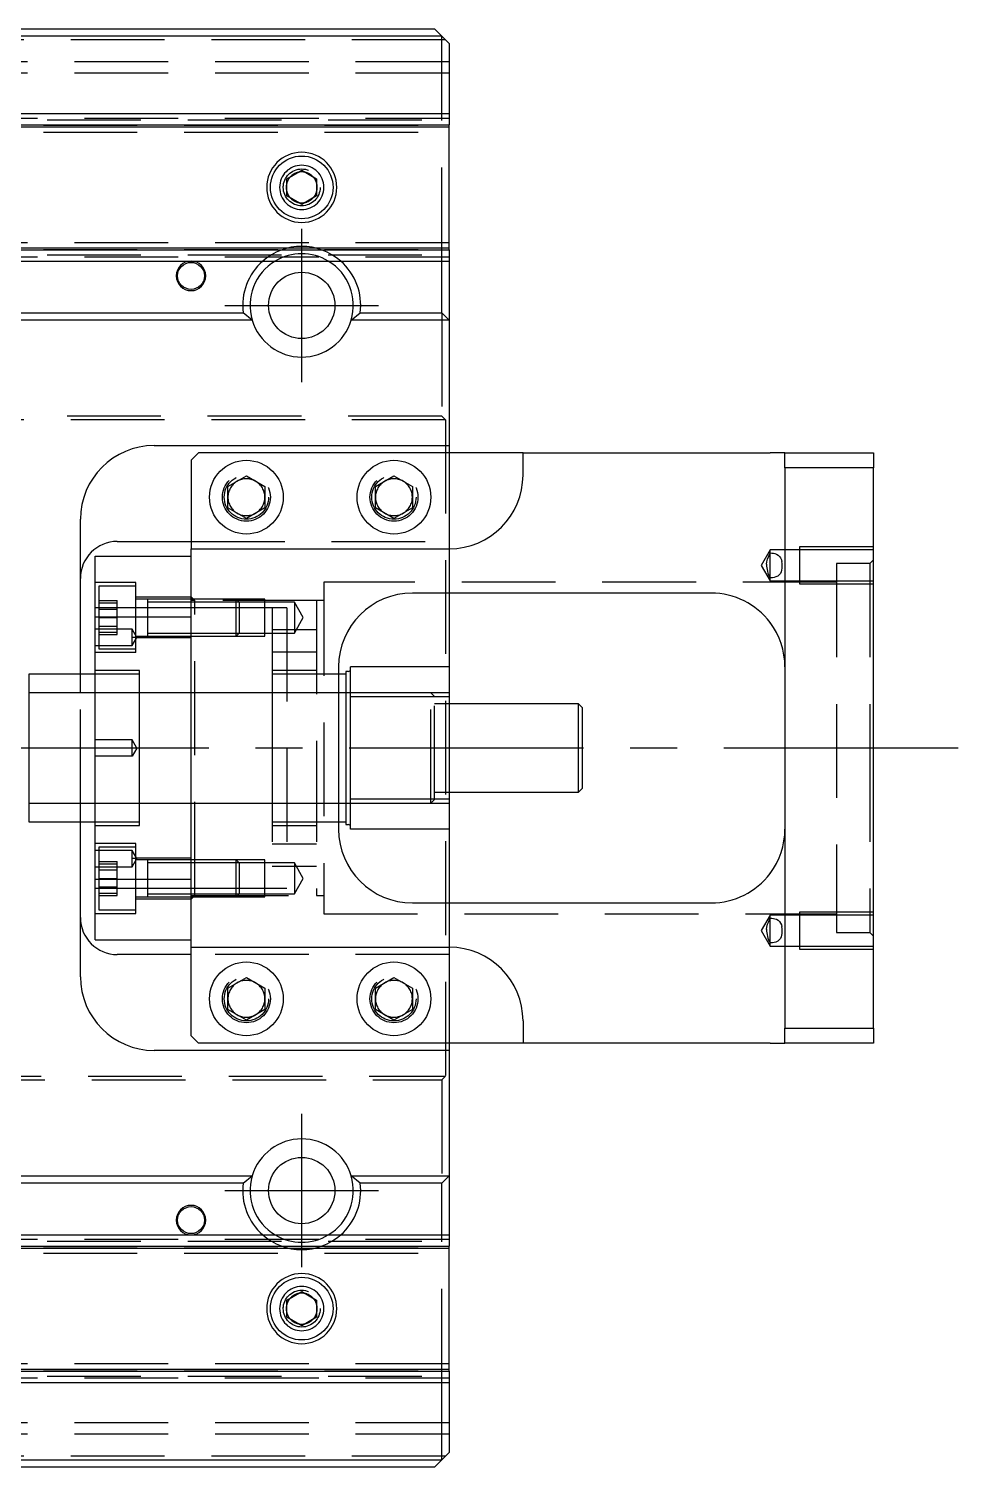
# Model space of a CAD drawing. Extents: x -11 to 920, y -369 to 120.
# Drawn here: x 583 to 709, y -97.5 to 97.5 of the extents above; entities that cross this region are included whole.
import ezdxf

# ---------------------------------------------------------------- set-up
doc = ezdxf.new("R2010")
doc.units = 0
doc.linetypes.add('CENTER', pattern=[50.8, 31.75, -6.35, 6.35, -6.35])
doc.linetypes.add('DASHED', pattern=[19.05, 12.7, -6.35])
doc.layers.get('0').update_dxf_attribs({"linetype": 'CONTINUOUS'})
doc.layers.add('CENTER', color=1, linetype='CENTER')

msp = doc.modelspace()

# ---------------------------------------------------------------- linework, layer by layer
at = {"color": 7, "linetype": 'CONTINUOUS'}
for p, q in [((395, 97.5), (638, 97.5)), ((639, 96.5), (638, 97.5)), ((639, 96.5), (395, 96.5)), ((640, 95.5), (639, 96.5)), ((639, 86), (639, 96.5)), ((640, 95.5), (640, 86)), ((395, 86), (640, 86)), ((640, 86), (640, 84.48)), ((402.27, 84.48), (640, 84.48)), ((402.95, 84.2), (640, 84.2)), ((640, 84.2), (640, 84.48)), ((640, 67.8), (640, 84.2)), ((618, 77.15), (620, 78.31)), ((620, 78.31), (622, 77.15)), ((618, 74.85), (618, 77.15)), ((622, 77.15), (622, 74.85)), ((620, 73.69), (618, 74.85)), ((622, 74.85), (620, 73.69)), ((395, 67.8), (640, 67.8)), ((395, 67.52), (640, 67.52)), ((640, 67.52), (640, 67.8)), ((640, 67.52), (640, 66)), ((395, 66), (640, 66)), ((639, 59), (639, 66)), ((640, 66), (640, 58)), ((507.94, 59), (612.06, 59)), ((613.29, 58), (612.06, 59)), ((626.71, 58), (627.94, 59)), ((627.94, 59), (639, 59)), ((639, 59), (640, 58)), ((613.29, 58), (506.71, 58)), ((640, 58), (626.71, 58)), ((640, 58), (640, 41)), ((600, 41), (640, 41)), ((640, 41), (640, 40)), ((606, 40), (605, 39)), ((605, 39), (605, 27)), ((650, 40), (606, 40)), ((650, 40), (683.5, 40)), ((650, 37), (650, 40)), ((685.5, 40), (683.5, 40)), ((685.5, 38), (685.5, 40)), ((685.5, 40), (697.5, 40)), ((697.5, 40), (697.5, 38)), ((685.5, 38), (685.5, -38)), ((697.5, 38), (685.5, 38)), ((697.5, -38), (697.5, 38)), ((610, 35.44), (612.5, 36.89)), ((610, 32.56), (610, 35.44)), ((612.5, 36.89), (615, 35.44)), ((615, 35.44), (615, 32.56)), ((630, 35.44), (632.5, 36.89)), ((630, 32.56), (630, 35.44)), ((632.5, 36.89), (635, 35.44)), ((635, 35.44), (635, 32.56)), ((612.5, 31.11), (610, 32.56)), ((615, 32.56), (612.5, 31.11)), ((632.5, 31.11), (630, 32.56)), ((635, 32.56), (632.5, 31.11)), ((590, 10), (590, 31)), ((595, 28), (605, 28)), ((592, 26), (605, 26)), ((592, 17.78), (592, 26)), ((605, 27), (640, 27)), ((605, 17.78), (605, 27)), ((683.06, 25.23), (683.16, 25.61)), ((683.16, 25.61), (683.3, 25.99)), ((683.3, 25.99), (683.5, 26.44)), ((683.5, 26.44), (683.72, 26.43)), ((683.5, 23.06), (683.5, 26.44)), ((683.72, 26.43), (683.94, 26.4)), ((683.94, 26.4), (684.15, 26.35)), ((684.15, 26.35), (684.35, 26.28)), ((684.35, 26.28), (684.58, 26.14)), ((684.58, 26.14), (684.77, 25.97)), ((684.77, 25.97), (684.91, 25.77)), ((684.91, 25.77), (685.02, 25.53)), ((685.02, 25.53), (685.08, 25.3)), ((683.02, 24.91), (683.06, 25.23)), ((684.72, 23.48), (684.52, 23.31)), ((684.88, 23.67), (684.72, 23.48)), ((684.99, 23.9), (684.88, 23.67)), ((685.06, 24.11), (684.99, 23.9)), ((683.58, 23.06), (683.5, 23.06)), ((683.82, 23.08), (683.58, 23.06)), ((684.04, 23.12), (683.82, 23.08)), ((684.29, 23.2), (684.04, 23.12)), ((684.52, 23.31), (684.29, 23.2)), ((675.5, 21), (635, 21)), ((640, 21), (640, 11)), ((592, -17.78), (592, 17.78)), ((592, 17.78), (605, 17.78)), ((605, -17.78), (605, 17.78)), ((605, -17.78), (605, 17.78)), ((592, 10), (583, 10)), ((583, 10), (583, -10)), ((625, 11), (625, -11)), ((626, 10), (625, 10)), ((626.31, 10.38), (626, 10.38)), ((626, 10.38), (626, 0)), ((626.63, 6.93), (626.63, 11)), ((640, 11), (626.63, 11)), ((640, 11), (640, 6.93)), ((626.63, -6.93), (626.63, 6.93)), ((640, 6.93), (626.63, 6.93)), ((640, 6.93), (640, -6.93)), ((657.5, 6), (640, 6)), ((658, 5.5), (657.5, 6)), ((657.5, -6), (657.5, 6)), ((658, 5.5), (658, -5.5)), ((626, 0), (626, -10.37)), ((657.5, -6), (658, -5.5)), ((626.63, -11), (626.63, -6.93)), ((640, -6.93), (626.63, -6.93)), ((640, -6), (657.5, -6)), ((640, -6.93), (640, -11)), ((583, -10), (592, -10)), ((590, -31), (590, -10)), ((625, -10), (626, -10)), ((626, -10.37), (626.31, -10.37)), ((640, -11), (626.63, -11)), ((640, -11), (640, -21)), ((592, -17.78), (605, -17.78)), ((592, -26), (592, -17.78)), ((605, -27), (605, -17.78)), ((635, -21), (675.5, -21)), ((683.3, -23.51), (683.5, -23.06)), ((683.5, -23.06), (683.72, -23.07)), ((683.5, -26.44), (683.5, -23.06)), ((683.72, -23.07), (683.94, -23.1)), ((683.94, -23.1), (684.15, -23.15)), ((684.15, -23.15), (684.35, -23.22)), ((684.35, -23.22), (684.58, -23.35)), ((684.58, -23.35), (684.77, -23.53)), ((683.02, -24.59), (683.06, -24.27)), ((683.06, -24.27), (683.16, -23.89)), ((683.16, -23.89), (683.3, -23.51)), ((684.77, -23.53), (684.91, -23.73)), ((684.91, -23.73), (685.02, -23.96)), ((685.02, -23.96), (685.08, -24.2)), ((592, -26), (605, -26)), ((605, -39), (605, -27)), ((605, -27), (640, -27)), ((683.58, -26.43), (683.5, -26.44)), ((683.82, -26.42), (683.58, -26.43)), ((684.04, -26.38), (683.82, -26.42)), ((684.29, -26.3), (684.04, -26.38)), ((684.52, -26.18), (684.29, -26.3)), ((684.72, -26.02), (684.52, -26.18)), ((684.88, -25.83), (684.72, -26.02)), ((684.99, -25.6), (684.88, -25.83)), ((685.06, -25.39), (684.99, -25.6)), ((605, -28), (595, -28)), ((610, -32.56), (612.5, -31.11)), ((612.5, -31.11), (615, -32.56)), ((630, -32.56), (632.5, -31.11)), ((632.5, -31.11), (635, -32.56)), ((610, -35.44), (610, -32.56)), ((615, -32.56), (615, -35.44)), ((630, -35.44), (630, -32.56)), ((635, -32.56), (635, -35.44)), ((612.5, -36.89), (610, -35.44)), ((615, -35.44), (612.5, -36.89)), ((632.5, -36.89), (630, -35.44)), ((635, -35.44), (632.5, -36.89)), ((650, -37), (650, -40)), ((605, -39), (606, -40)), ((685.5, -40), (685.5, -38)), ((685.5, -38), (697.5, -38)), ((697.5, -38), (697.5, -40)), ((650, -40), (606, -40)), ((640, -40), (640, -41)), ((683.5, -40), (650, -40)), ((683.5, -40), (685.5, -40)), ((697.5, -40), (685.5, -40)), ((640, -41), (600, -41)), ((640, -41), (640, -58)), ((506.71, -58), (613.29, -58)), ((612.06, -59), (613.29, -58)), ((626.71, -58), (640, -58)), ((627.94, -59), (626.71, -58)), ((640, -58), (639, -59)), ((640, -58), (640, -66)), ((612.06, -59), (507.94, -59)), ((639, -59), (627.94, -59)), ((639, -66), (639, -59)), ((395, -66), (640, -66)), ((640, -66), (640, -67.52)), ((395, -67.52), (640, -67.52)), ((395, -67.8), (640, -67.8)), ((640, -67.8), (640, -67.52)), ((640, -84.2), (640, -67.8)), ((618, -74.85), (620, -73.69)), ((620, -73.69), (622, -74.85)), ((618, -77.15), (618, -74.85)), ((622, -74.85), (622, -77.15)), ((620, -78.31), (618, -77.15)), ((622, -77.15), (620, -78.31)), ((402.27, -84.48), (640, -84.48)), ((402.95, -84.2), (640, -84.2)), ((640, -84.48), (640, -84.2)), ((640, -84.48), (640, -86)), ((395, -86), (640, -86)), ((639, -96.5), (639, -86)), ((640, -86), (640, -95.5)), ((639, -96.5), (640, -95.5)), ((395, -96.5), (639, -96.5)), ((638, -97.5), (395, -97.5)), ((638, -97.5), (639, -96.5))]:
    msp.add_line(p, q, dxfattribs=at)
at = {"color": 3, "linetype": 'DASHED'}
for p, q in [((639.5, 96), (384.8, 96)), ((640, 93), (0, 93)), ((640, 91.5), (0, 91.5)), ((639, 66), (639, 86)), ((0, 85.4), (640, 85.4)), ((394.5, 84.42), (640, 84.42)), ((395, 85.15), (640, 85.15)), ((394.5, 83.5), (640, 83.5)), ((617.5, 76), (617.53, 76.37)), ((640, 68.5), (394.5, 68.5)), ((0, 66.6), (640, 66.6)), ((394.5, 67.58), (640, 67.58)), ((395, 66.85), (640, 66.85)), ((639, 59), (639, 45)), ((639, 45), (1, 45)), ((639.5, 44.5), (639, 45)), ((639.5, 44.5), (0.5, 44.5)), ((639.5, 44.5), (639.5, -44.5)), ((640, 40), (640, 28)), ((609.5, 34), (609.52, 34.35)), ((629.5, 34), (629.52, 34.35)), ((605, 28), (640, 28)), ((640, 28), (640, 27)), ((605, 17.78), (605, 26)), ((640, 27), (640, 21)), ((683.5, 26.85), (682.29, 24.75)), ((687.5, 26.85), (683.5, 26.85)), ((683.5, 26.44), (683.5, 26.85)), ((697.5, 27.25), (687.5, 27.25)), ((687.5, 27.25), (687.5, 22.25)), ((697.5, 26.85), (687.5, 26.85)), ((697.5, 25.5), (697, 25)), ((682.29, 24.75), (683.5, 22.65)), ((697, 25), (692.5, 25)), ((692.5, 25), (692.5, -25)), ((697, 25), (697, 0)), ((597.5, 22.43), (592, 22.43)), ((597.5, 21.93), (592.5, 21.93)), ((592.5, 21.93), (592.5, 17.68)), ((597.5, 12.93), (597.5, 22.43)), ((692.5, 22.5), (623, 22.5)), ((623, 22.5), (623, -22.5)), ((683.5, 22.65), (683.5, 23.06)), ((683.5, 22.65), (687.5, 22.65)), ((687.5, 22.65), (697.5, 22.65)), ((687.5, 22.25), (697.5, 22.25)), ((592.5, 19.99), (595, 19.99)), ((592.5, 19.68), (595, 19.68)), ((595, 18.83), (595, 19.99)), ((605, 20.43), (597.5, 20.43)), ((599.1, 20.18), (597.5, 20.18)), ((599.1, 20.18), (599.09, 20.18)), ((599.1, 20.18), (599.1, 20.18)), ((605, 20.18), (599.1, 20.18)), ((599.1, 20.18), (599.1, 17.83)), ((605, 19.78), (599.1, 19.78)), ((605.5, 20), (605, 20.5)), ((611.1, 20.18), (605, 20.18)), ((611.1, 20.18), (605, 20.18)), ((605.5, 20), (605, 20)), ((611.5, 19.78), (605, 19.78)), ((622, 20), (605.5, 20)), ((605.5, -20), (605.5, 20)), ((611.5, 19.78), (611.1, 20.18)), ((615, 20.18), (611.1, 20.18)), ((611.1, 17.68), (611.1, 20.18)), ((615, 19.78), (611.5, 19.78)), ((611.5, 19.78), (611.5, 17.68)), ((615, 15.18), (615, 20.18)), ((619, 19.78), (615, 19.78)), ((620.21, 17.68), (619, 19.78)), ((619, 19.78), (619, 17.68)), ((623, 20), (622, 20)), ((622, 20), (622, 0)), ((592.5, 19), (592, 19)), ((597.5, 19), (592.5, 19)), ((592.5, 18.83), (595, 18.83)), ((592.5, 17.68), (595, 17.68)), ((592.5, 17.68), (592.5, 13.43)), ((595, 16.52), (595, 18.83)), ((599.1, 19), (597.5, 19)), ((605, 19), (599.1, 19)), ((599.1, 17.83), (599.1, 17.55)), ((616, 19), (605, 19)), ((611.1, 15.18), (611.1, 17.68)), ((611.5, 17.68), (611.5, 15.58)), ((618, 19), (616, 19)), ((616, 19), (616, 0)), ((618, 19), (618, 0)), ((619, 15.58), (620.21, 17.68)), ((619, 17.68), (619, 15.58)), ((597, 16.1), (592, 16.1)), ((592.5, 16.52), (595, 16.52)), ((592.5, 15.68), (595, 15.68)), ((595, 15.37), (595, 16.52)), ((597.66, 15), (597, 16.1)), ((597, 15), (597, 16.1)), ((599.1, 17.55), (599.1, 15.91)), ((599.1, 15.91), (599.1, 15.18)), ((618, 16), (616, 16)), ((622, 16), (618, 16)), ((683.68, 16.76), (683.42, 17.11)), ((592, 13.9), (597, 13.9)), ((592.5, 15.37), (595, 15.37)), ((597, 13.9), (597.66, 15)), ((597.66, 15), (597, 15)), ((597.5, 15), (597, 15)), ((597, 13.9), (597, 15)), ((597.5, 15.18), (599.1, 15.18)), ((597.66, 15), (597.5, 15)), ((605, 14.93), (597.5, 14.93)), ((599.09, 15.18), (599.1, 15.18)), ((599.1, 15.58), (605, 15.58)), ((599.1, 15.18), (599.1, 15.18)), ((599.1, 15.18), (605, 15.18)), ((605, 15.58), (611.5, 15.58)), ((605, 15.18), (611.1, 15.18)), ((605, 15.18), (611.1, 15.18)), ((611.1, 15.18), (611.5, 15.58)), ((611.1, 15.18), (615, 15.18)), ((611.5, 15.58), (615, 15.58)), ((615, 15.58), (619, 15.58)), ((597.5, 12.93), (592, 12.93)), ((592.5, 13.43), (597.5, 13.43)), ((622, 13), (616, 13)), ((590, 7.5), (590, 10)), ((598, 10.5), (592, 10.5)), ((598, 10), (592, 10)), ((598, 0), (598, 10.5)), ((622, 10.5), (616, 10.5)), ((622, 10), (616, 10)), ((616, 10), (616, 0)), ((625, 10), (622, 10)), ((592, 7.5), (583, 7.5)), ((590, -7.5), (590, 7.5)), ((598, 7.5), (592, 7.5)), ((605, 7.5), (598, 7.5)), ((616, 7.5), (605, 7.5)), ((622, 7.5), (616, 7.5)), ((625, 7.5), (622, 7.5)), ((626, 7.5), (625, 7.5)), ((626.63, 7.5), (626, 7.5)), ((637.5, 7.5), (626.63, 7.5)), ((640, 7.5), (637.5, 7.5)), ((638, 7), (637.5, 7.5)), ((637.5, -7.5), (637.5, 7.5)), ((638, -7), (638, 7)), ((640, 6), (638, 6)), ((597, 1.1), (592, 1.1)), ((597.66, 0), (597, 1.1)), ((597, -1.1), (597, 1.1)), ((597.66, 0), (597, -1.1)), ((598, -10.5), (598, 0)), ((616, 0), (616, -19)), ((616, 0), (616, -10)), ((618, 0), (618, -19)), ((622, 0), (622, -20)), ((697, 0), (697, -25)), ((597, -1.1), (592, -1.1)), ((583, -7.5), (592, -7.5)), ((590, -10), (590, -7.5)), ((592, -7.5), (598, -7.5)), ((598, -7.5), (605, -7.5)), ((605, -7.5), (616, -7.5)), ((616, -7.5), (622, -7.5)), ((622, -7.5), (625, -7.5)), ((625, -7.5), (626, -7.5)), ((626, -7.5), (626.63, -7.5)), ((626.63, -7.5), (637.5, -7.5)), ((637.5, -7.5), (638, -7)), ((637.5, -7.5), (640, -7.5)), ((638, -6), (640, -6)), ((592, -10), (598, -10)), ((592, -10.5), (598, -10.5)), ((616, -10), (622, -10)), ((616, -10.5), (622, -10.5)), ((622, -10), (625, -10)), ((597.5, -12.93), (592, -12.93)), ((597.5, -13.43), (592.5, -13.43)), ((592.5, -13.43), (592.5, -21.93)), ((597.5, -17.68), (597.5, -12.93)), ((616, -13), (622, -13)), ((597, -13.9), (592, -13.9)), ((592.5, -15.37), (595, -15.37)), ((595, -15.68), (595, -15.37)), ((597.66, -15), (597, -13.9)), ((597, -15), (597, -13.9)), ((597, -16.1), (597.66, -15)), ((597.66, -15), (597, -15)), ((597.5, -15), (597, -15)), ((597, -16.1), (597, -15)), ((605, -14.93), (597.5, -14.93)), ((597.66, -15), (597.5, -15)), ((599.1, -15.18), (597.5, -15.18)), ((599.1, -15.18), (599.09, -15.18)), ((605, -15.18), (599.1, -15.18)), ((599.1, -15.18), (599.1, -15.18)), ((599.1, -15.18), (599.1, -20.18)), ((599.1, -15.18), (599.1, -20.18)), ((605, -15.58), (599.1, -15.58)), ((611.1, -15.18), (605, -15.18)), ((611.1, -15.18), (605, -15.18)), ((611.5, -15.58), (605, -15.58)), ((611.5, -15.58), (611.1, -15.18)), ((615, -15.18), (611.1, -15.18)), ((611.1, -20.18), (611.1, -15.18)), ((615, -15.58), (611.5, -15.58)), ((611.5, -15.58), (611.5, -19.78)), ((615, -20.18), (615, -15.18)), ((619, -15.58), (615, -15.58)), ((620.21, -17.68), (619, -15.58)), ((619, -15.58), (619, -19.78)), ((592, -16.1), (597, -16.1)), ((592.5, -15.68), (595, -15.68)), ((592.5, -16.52), (595, -16.52)), ((595, -17.68), (595, -15.68)), ((616, -16), (618, -16)), ((618, -16), (622, -16)), ((683.41, -17.12), (683.71, -16.71)), ((592, -19), (592.5, -19)), ((592.5, -17.68), (595, -17.68)), ((592.5, -18.83), (595, -18.83)), ((592.5, -19), (597.5, -19)), ((595, -19.68), (595, -17.68)), ((597.5, -22.43), (597.5, -17.68)), ((597.5, -19), (599.1, -19)), ((599.1, -19), (605, -19)), ((605, -26), (605, -17.78)), ((605, -19), (616, -19)), ((616, -19), (618, -19)), ((619, -19.78), (620.21, -17.68)), ((592.5, -19.68), (595, -19.68)), ((592.5, -19.99), (595, -19.99)), ((595, -19.99), (595, -19.68)), ((597.5, -20.18), (599.1, -20.18)), ((597.5, -20.43), (605, -20.43)), ((599.09, -20.18), (599.1, -20.18)), ((599.1, -19.78), (605, -19.78)), ((599.1, -20.18), (605, -20.18)), ((599.1, -20.18), (599.1, -20.18)), ((605, -19.78), (611.5, -19.78)), ((605, -20), (605.5, -20)), ((605, -20.5), (605.5, -20)), ((605, -20.18), (611.1, -20.18)), ((605, -20.18), (611.1, -20.18)), ((605.5, -20), (622, -20)), ((611.1, -20.18), (611.5, -19.78)), ((611.1, -20.18), (615, -20.18)), ((611.5, -19.78), (615, -19.78)), ((615, -19.78), (619, -19.78)), ((622, -20), (623, -20)), ((640, -21), (640, -27)), ((592, -22.43), (597.5, -22.43)), ((592.5, -21.93), (597.5, -21.93)), ((623, -22.5), (692.5, -22.5)), ((683.5, -22.65), (682.29, -24.75)), ((687.5, -22.65), (683.5, -22.65)), ((683.5, -23.06), (683.5, -22.65)), ((697.5, -22.25), (687.5, -22.25)), ((687.5, -22.25), (687.5, -27.25)), ((697.5, -22.65), (687.5, -22.65)), ((682.29, -24.75), (683.5, -26.85)), ((692.5, -25), (697, -25)), ((697, -25), (697.5, -25.5)), ((640, -27), (640, -28)), ((683.5, -26.85), (683.5, -26.44)), ((683.5, -26.85), (687.5, -26.85)), ((687.5, -26.85), (697.5, -26.85)), ((687.5, -27.25), (697.5, -27.25)), ((640, -28), (605, -28)), ((640, -28), (640, -40)), ((609.5, -34), (609.52, -33.65)), ((629.5, -34), (629.52, -33.65)), ((0.5, -44.5), (639.5, -44.5)), ((639, -45), (639.5, -44.5)), ((1, -45), (639, -45)), ((639, -45), (639, -59)), ((639, -86), (639, -66)), ((0, -66.6), (640, -66.6)), ((394.5, -67.58), (640, -67.58)), ((395, -66.85), (640, -66.85)), ((394.5, -68.5), (640, -68.5)), ((617.5, -76), (617.53, -75.59)), ((640, -83.5), (394.5, -83.5)), ((0, -85.4), (640, -85.4)), ((394.5, -84.42), (640, -84.42)), ((395, -85.15), (640, -85.15)), ((640, -91.5), (0, -91.5)), ((640, -93), (0, -93)), ((639.5, -96), (384.8, -96))]:
    msp.add_line(p, q, dxfattribs=at)
at = {"color": 7, "linetype": 'CONTINUOUS'}
for centre, radius in [((620, 76), 4.25), ((620, 60), 4.5), ((612.5, 34), 5), ((632.5, 34), 5), ((612.5, -34), 5), ((632.5, -34), 5), ((620, -60), 4.5), ((620, -76), 4.25)]:
    msp.add_circle(centre, radius, dxfattribs=at)
at = {"color": 3, "linetype": 'DASHED'}
for centre, radius in [((620, 76), 2.5), ((612.5, 34), 3.25), ((632.5, 34), 3.25), ((612.5, 34), 3), ((632.5, 34), 3), ((612.5, -34), 3.25), ((612.5, -34), 3), ((632.5, -34), 3.25), ((632.5, -34), 3), ((620, -76), 2.5)]:
    msp.add_circle(centre, radius, dxfattribs=at)
at = {"color": 3, "linetype": 'CONTINUOUS'}
for centre in [(605, 64), (605, -64)]:
    msp.add_circle(centre, 1.83, dxfattribs=at)
at = {"color": 7, "linetype": 'CONTINUOUS'}
for centre, radius, start, end in [((620, 76), 4.75, 0, 180), ((620, 76), 4.75, 180, 0), ((605, 64), 2, 180, 90), ((605, 64), 2, 90, 180), ((620, 60), 8, 131.4096, 187.1808), ((620, 60), 7, 121.0027, 196.6015), ((620, 60), 7, 343.3985, 58.9973), ((620, 60), 8, 352.8192, 48.5904), ((620, 60), 7, 196.6015, 343.3985), ((600, 31), 10, 90, 180), ((640, 37), 10, 270, 0), ((595, 23), 5, 90, 180), ((686.95, 24.95), 3.94, 180.6019, 208.7085), ((682.35, 24.75), 2.79, 346.6146, 11.3558), ((635, 11), 10, 90, 180), ((675.5, 11), 10, 36.8699, 90), ((675.5, 11), 10, 0.0011, 36.8688), ((626.31, 10.69), 0.313, 270, 0), ((635, -11), 10, 180, 270), ((626.31, -10.69), 0.313, 0, 90), ((675.5, -11), 10, 323.1311, 359.999), ((675.5, -11), 10, 270, 323.1301), ((595, -23), 5, 180, 270), ((686.95, -24.54), 3.94, 180.6019, 208.7085), ((682.35, -24.75), 2.79, 346.6146, 11.3558), ((640, -37), 10, 0, 90), ((600, -31), 10, 180, 270), ((620, -60), 7, 16.6015, 163.3985), ((620, -60), 7, 163.3985, 238.9973), ((620, -60), 7, 301.0027, 16.6015), ((620, -60), 8, 172.8192, 228.5904), ((620, -60), 8, 311.4096, 7.1808), ((605, -64), 2, 270, 180), ((605, -64), 2, 180, 270), ((620, -76), 4.75, 0, 180), ((620, -76), 4.75, 180, 0)]:
    msp.add_arc(centre, radius, start, end, dxfattribs=at)
at = {"color": 3, "linetype": 'DASHED'}
for centre, radius, start, end in [((620, 76), 3, 0, 180), ((620, 76), 2.1, 102.2472, 137.7528), ((620, 76), 2.1, 77.7528, 102.2472), ((620, 76), 2.1, 42.2472, 77.7528), ((620, 76), 2.1, 162.2472, 180), ((620, 76), 2.1, 137.7528, 162.2472), ((620, 76), 2.1, 17.7528, 42.2472), ((620, 76), 2.1, 342.2472, 17.7528), ((620, 76), 3, 180, 0), ((620, 76), 2.1, 180, 197.7528), ((620, 76), 2.1, 197.7528, 222.2472), ((620, 76), 2.1, 222.2472, 257.7528), ((620, 76), 2.1, 282.2472, 317.7528), ((620, 76), 2.1, 317.7528, 342.2472), ((620, 76), 2.1, 257.7528, 282.2472), ((620, 60), 8, 48.5904, 131.4096), ((620, 60), 7, 58.9973, 121.0027), ((612.5, 34), 2.5, 120, 180), ((612.5, 34), 2.5, 60, 120), ((612.5, 34), 2.5, 0, 60), ((632.5, 34), 2.5, 120, 180), ((632.5, 34), 2.5, 60, 120), ((632.5, 34), 2.5, 0, 60), ((612.5, 34), 2.5, 180, 240), ((612.5, 34), 2.5, 300, 0), ((632.5, 34), 2.5, 180, 240), ((632.5, 34), 2.5, 300, 0), ((612.5, 34), 2.5, 240, 300), ((632.5, 34), 2.5, 240, 300), ((612.5, -34), 2.5, 120, 180), ((612.5, -34), 2.5, 60, 120), ((612.5, -34), 2.5, 0, 60), ((632.5, -34), 2.5, 120, 180), ((632.5, -34), 2.5, 60, 120), ((632.5, -34), 2.5, 0, 60), ((612.5, -34), 2.5, 180, 240), ((612.5, -34), 2.5, 300, 0), ((632.5, -34), 2.5, 180, 240), ((632.5, -34), 2.5, 300, 0), ((612.5, -34), 2.5, 240, 300), ((632.5, -34), 2.5, 240, 300), ((620, -60), 8, 228.5904, 311.4096), ((620, -60), 7, 238.9973, 301.0027), ((620, -76), 3, 0, 180), ((620, -76), 2.1, 102.2472, 137.7528), ((620, -76), 2.1, 77.7528, 102.2472), ((620, -76), 2.1, 42.2472, 77.7528), ((620, -76), 3, 180, 0), ((620, -76), 2.1, 162.2472, 180), ((620, -76), 2.1, 180, 197.7528), ((620, -76), 2.1, 137.7528, 162.2472), ((620, -76), 2.1, 17.7528, 42.2472), ((620, -76), 2.1, 342.2472, 17.7528), ((620, -76), 2.1, 197.7528, 222.2472), ((620, -76), 2.1, 222.2472, 257.7528), ((620, -76), 2.1, 282.2472, 317.7528), ((620, -76), 2.1, 317.7528, 342.2472), ((620, -76), 2.1, 257.7528, 282.2472)]:
    msp.add_arc(centre, radius, start, end, dxfattribs=at)
at = {"layer": 'CENTER', "color": 1, "linetype": 'CENTER'}
for p, q in [((620, 49.6), (620, 70.4)), ((609.6, 60), (630.4, 60)), ((708.99, 0), (-10.8, 0)), ((620, -70.4), (620, -49.6)), ((609.6, -60), (630.4, -60))]:
    msp.add_line(p, q, dxfattribs=at)

doc.saveas('drawing.dxf')
